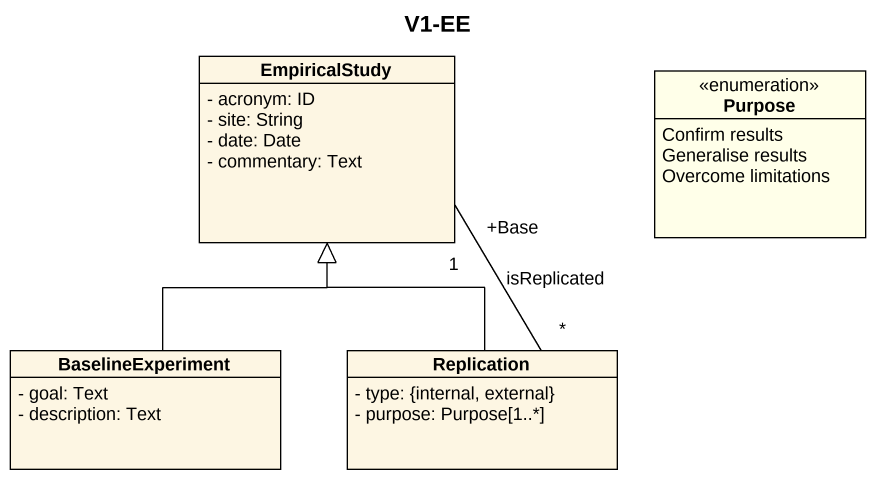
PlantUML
@startuml
title V1-EE
hide circle
hide empty members
skinparam classAttributeIconSize 0
class EmpiricalStudy {
  - acronym: ID
  - site: String
  - date: Date
  - commentary: Text
}
enum Purpose #FFFFE9 {
  Confirm results
  Generalise results
  Overcome limitations
}
class BaselineExperiment {
  - goal: Text
  - description: Text
}
class Replication {
  - type: {internal, external}
  - purpose: Purpose[1..*]
}
BaselineExperiment -up-|> EmpiricalStudy
Replication -up-|> EmpiricalStudy
Replication "*" -up- "+Base\n1" EmpiricalStudy : isReplicated
@enduml
